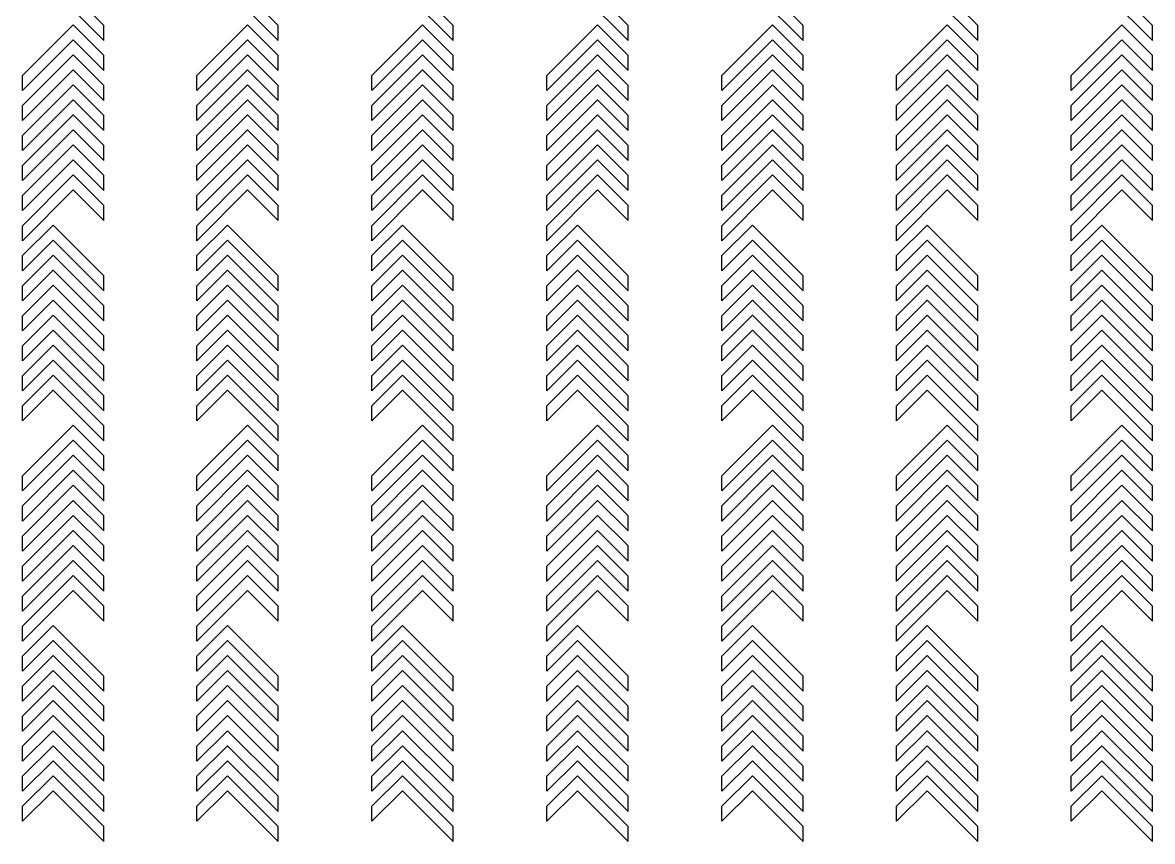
# Model space of a CAD drawing. Header units: millimetres. Extents: x 46777 to 318235, y 145162 to 336036.
# Drawn here: x 171129 to 173010, y 161289 to 162652 of the extents above; entities that cross this region are included whole.
import ezdxf

# ---------------------------------------------------------------- set-up
doc = ezdxf.new("R2010")
doc.units = ezdxf.units.MM

msp = doc.modelspace()

# ---------------------------------------------------------------- linework, layer by layer
at = {"color": 40, "true_color": 0xf8d731}
for p, q in [((171264, 162647.6), (171179.6, 162731.9)), ((171554.2, 162647.6), (171469.9, 162731.9)), ((171845.4, 162647.6), (171761, 162731.9)), ((172136.5, 162647.6), (172052.2, 162731.9)), ((172427.9, 162647.6), (172343.6, 162731.9)), ((172718.8, 162647.6), (172634.4, 162731.9)), ((173009.5, 162647.6), (172925.2, 162731.9)), ((171264, 162622.6), (171179.6, 162706.9)), ((171554.2, 162622.6), (171469.9, 162706.9)), ((171845.4, 162622.6), (171761, 162706.9)), ((172136.5, 162622.6), (172052.2, 162706.9)), ((172427.9, 162622.6), (172343.6, 162706.9)), ((172718.8, 162622.6), (172634.4, 162706.9)), ((173009.5, 162622.6), (172925.2, 162706.9)), ((171128.6, 162564.3), (171212.9, 162648.7)), ((171212.9, 162648.7), (171264, 162597.7)), ((171264, 162622.6), (171264, 162647.6)), ((171418.9, 162564.3), (171503.2, 162648.7)), ((171503.2, 162648.7), (171554.3, 162597.7)), ((171554.2, 162622.6), (171554.2, 162647.6)), ((171710, 162564.3), (171794.4, 162648.7)), ((171794.4, 162648.7), (171845.4, 162597.7)), ((171845.4, 162622.6), (171845.4, 162647.6)), ((172001.1, 162564.3), (172085.5, 162648.7)), ((172085.5, 162648.7), (172136.6, 162597.7)), ((172136.5, 162622.6), (172136.5, 162647.6)), ((172292.6, 162564.3), (172376.9, 162648.7)), ((172376.9, 162648.7), (172428, 162597.7)), ((172427.9, 162622.6), (172427.9, 162647.6)), ((172583.4, 162564.3), (172667.7, 162648.7)), ((172667.7, 162648.7), (172718.8, 162597.7)), ((172718.8, 162622.6), (172718.8, 162647.6)), ((172874.2, 162564.3), (172958.5, 162648.7)), ((172958.5, 162648.7), (173009.6, 162597.7)), ((173009.5, 162622.6), (173009.5, 162647.6)), ((171128.6, 162539.3), (171212.9, 162623.7)), ((171212.9, 162623.7), (171264, 162572.7)), ((171418.9, 162539.3), (171503.2, 162623.7)), ((171503.2, 162623.7), (171554.3, 162572.7)), ((171710, 162539.3), (171794.4, 162623.7)), ((171794.4, 162623.7), (171845.4, 162572.7)), ((172001.1, 162539.3), (172085.5, 162623.7)), ((172085.5, 162623.7), (172136.6, 162572.7)), ((172292.6, 162539.3), (172376.9, 162623.7)), ((172376.9, 162623.7), (172428, 162572.7)), ((172583.4, 162539.3), (172667.7, 162623.7)), ((172667.7, 162623.7), (172718.8, 162572.7)), ((172874.2, 162539.3), (172958.5, 162623.7)), ((172958.5, 162623.7), (173009.6, 162572.7)), ((171128.6, 162514.3), (171212.9, 162598.7)), ((171212.9, 162598.7), (171264, 162547.7)), ((171418.9, 162514.3), (171503.2, 162598.7)), ((171503.2, 162598.7), (171554.3, 162547.7)), ((171710, 162514.3), (171794.4, 162598.7)), ((171794.4, 162598.7), (171845.4, 162547.7)), ((172001.1, 162514.3), (172085.5, 162598.7)), ((172085.5, 162598.7), (172136.6, 162547.7)), ((172292.6, 162514.3), (172376.9, 162598.7)), ((172376.9, 162598.7), (172428, 162547.7)), ((172583.4, 162514.3), (172667.7, 162598.7)), ((172667.7, 162598.7), (172718.8, 162547.7)), ((172874.2, 162514.3), (172958.5, 162598.7)), ((172958.5, 162598.7), (173009.6, 162547.7)), ((171264, 162572.7), (171264, 162597.7)), ((171554.3, 162572.7), (171554.3, 162597.7)), ((171845.4, 162572.7), (171845.4, 162597.7)), ((172136.6, 162572.7), (172136.6, 162597.7)), ((172428, 162572.7), (172428, 162597.7)), ((172718.8, 162572.7), (172718.8, 162597.7)), ((173009.6, 162572.7), (173009.6, 162597.7)), ((171128.6, 162489.3), (171212.9, 162573.7)), ((171128.6, 162539.3), (171128.6, 162564.3)), ((171212.9, 162573.7), (171264, 162522.7)), ((171418.9, 162489.3), (171503.2, 162573.7)), ((171418.9, 162539.3), (171418.9, 162564.3)), ((171503.2, 162573.7), (171554.3, 162522.7)), ((171710, 162489.3), (171794.4, 162573.7)), ((171710, 162539.3), (171710, 162564.3)), ((171794.4, 162573.7), (171845.4, 162522.7)), ((172001.1, 162489.3), (172085.5, 162573.7)), ((172001.1, 162539.3), (172001.1, 162564.3)), ((172085.5, 162573.7), (172136.6, 162522.7)), ((172292.6, 162489.3), (172376.9, 162573.7)), ((172292.6, 162539.3), (172292.6, 162564.3)), ((172376.9, 162573.7), (172428, 162522.7)), ((172583.4, 162489.3), (172667.7, 162573.7)), ((172583.4, 162539.3), (172583.4, 162564.3)), ((172667.7, 162573.7), (172718.8, 162522.7)), ((172874.2, 162489.3), (172958.5, 162573.7)), ((172874.2, 162539.3), (172874.2, 162564.3)), ((172958.5, 162573.7), (173009.6, 162522.7)), ((171128.6, 162464.3), (171212.9, 162548.7)), ((171212.9, 162548.7), (171264, 162497.7)), ((171264, 162522.7), (171264, 162547.7)), ((171418.9, 162464.3), (171503.2, 162548.7)), ((171503.2, 162548.7), (171554.3, 162497.7)), ((171554.3, 162522.7), (171554.3, 162547.7)), ((171710, 162464.3), (171794.4, 162548.7)), ((171794.4, 162548.7), (171845.4, 162497.7)), ((171845.4, 162522.7), (171845.4, 162547.7)), ((172001.1, 162464.3), (172085.5, 162548.7)), ((172085.5, 162548.7), (172136.6, 162497.7)), ((172136.6, 162522.7), (172136.6, 162547.7)), ((172292.6, 162464.3), (172376.9, 162548.7)), ((172376.9, 162548.7), (172428, 162497.7)), ((172428, 162522.7), (172428, 162547.7)), ((172583.4, 162464.3), (172667.7, 162548.7)), ((172667.7, 162548.7), (172718.8, 162497.7)), ((172718.8, 162522.7), (172718.8, 162547.7)), ((172874.2, 162464.3), (172958.5, 162548.7)), ((172958.5, 162548.7), (173009.6, 162497.7)), ((173009.6, 162522.7), (173009.6, 162547.7)), ((171128.6, 162439.3), (171212.9, 162523.7)), ((171212.9, 162523.7), (171264, 162472.7)), ((171418.9, 162439.3), (171503.2, 162523.7)), ((171503.2, 162523.7), (171554.3, 162472.7)), ((171710, 162439.3), (171794.4, 162523.7)), ((171794.4, 162523.7), (171845.4, 162472.7)), ((172001.1, 162439.3), (172085.5, 162523.7)), ((172085.5, 162523.7), (172136.6, 162472.7)), ((172292.6, 162439.3), (172376.9, 162523.7)), ((172376.9, 162523.7), (172428, 162472.7)), ((172583.4, 162439.3), (172667.7, 162523.7)), ((172667.7, 162523.7), (172718.8, 162472.7)), ((172874.2, 162439.3), (172958.5, 162523.7)), ((172958.5, 162523.7), (173009.6, 162472.7)), ((171128.6, 162489.3), (171128.6, 162514.3)), ((171418.9, 162489.3), (171418.9, 162514.3)), ((171710, 162489.3), (171710, 162514.3)), ((172001.1, 162489.3), (172001.1, 162514.3)), ((172292.6, 162489.3), (172292.6, 162514.3)), ((172583.4, 162489.3), (172583.4, 162514.3)), ((172874.2, 162489.3), (172874.2, 162514.3)), ((171128.6, 162414.3), (171212.9, 162498.7)), ((171212.9, 162498.7), (171264, 162447.7)), ((171264, 162472.7), (171264, 162497.7)), ((171418.9, 162414.3), (171503.2, 162498.7)), ((171503.2, 162498.7), (171554.3, 162447.7)), ((171554.3, 162472.7), (171554.3, 162497.7)), ((171710, 162414.3), (171794.4, 162498.7)), ((171794.4, 162498.7), (171845.4, 162447.7)), ((171845.4, 162472.7), (171845.4, 162497.7)), ((172001.1, 162414.3), (172085.5, 162498.7)), ((172085.5, 162498.7), (172136.6, 162447.7)), ((172136.6, 162472.7), (172136.6, 162497.7)), ((172292.6, 162414.3), (172376.9, 162498.7)), ((172376.9, 162498.7), (172428, 162447.7)), ((172428, 162472.7), (172428, 162497.7)), ((172583.4, 162414.3), (172667.7, 162498.7)), ((172667.7, 162498.7), (172718.8, 162447.7)), ((172718.8, 162472.7), (172718.8, 162497.7)), ((172874.2, 162414.3), (172958.5, 162498.7)), ((172958.5, 162498.7), (173009.6, 162447.7)), ((173009.6, 162472.7), (173009.6, 162497.7)), ((171128.6, 162389.3), (171212.9, 162473.7)), ((171212.9, 162473.7), (171264, 162422.7)), ((171418.9, 162389.3), (171503.2, 162473.7)), ((171503.2, 162473.7), (171554.3, 162422.7)), ((171710, 162389.3), (171794.4, 162473.7)), ((171794.4, 162473.7), (171845.4, 162422.7)), ((172001.1, 162389.3), (172085.5, 162473.7)), ((172085.5, 162473.7), (172136.6, 162422.7)), ((172292.6, 162389.3), (172376.9, 162473.7)), ((172376.9, 162473.7), (172428, 162422.7)), ((172583.4, 162389.3), (172667.7, 162473.7)), ((172667.7, 162473.7), (172718.8, 162422.7)), ((172874.2, 162389.3), (172958.5, 162473.7)), ((172958.5, 162473.7), (173009.6, 162422.7)), ((171128.6, 162439.3), (171128.6, 162464.3)), ((171128.6, 162364.3), (171212.9, 162448.7)), ((171212.9, 162448.7), (171264, 162397.7)), ((171418.9, 162439.3), (171418.9, 162464.3)), ((171418.9, 162364.3), (171503.2, 162448.7)), ((171503.2, 162448.7), (171554.3, 162397.7)), ((171710, 162439.3), (171710, 162464.3)), ((171710, 162364.3), (171794.4, 162448.7)), ((171794.4, 162448.7), (171845.4, 162397.7)), ((172001.1, 162439.3), (172001.1, 162464.3)), ((172001.1, 162364.3), (172085.5, 162448.7)), ((172085.5, 162448.7), (172136.6, 162397.7)), ((172292.6, 162439.3), (172292.6, 162464.3)), ((172292.6, 162364.3), (172376.9, 162448.7)), ((172376.9, 162448.7), (172428, 162397.7)), ((172583.4, 162439.3), (172583.4, 162464.3)), ((172583.4, 162364.3), (172667.7, 162448.7)), ((172667.7, 162448.7), (172718.8, 162397.7)), ((172874.2, 162439.3), (172874.2, 162464.3)), ((172874.2, 162364.3), (172958.5, 162448.7)), ((172958.5, 162448.7), (173009.6, 162397.7)), ((171264, 162422.7), (171264, 162447.7)), ((171554.3, 162422.7), (171554.3, 162447.7)), ((171845.4, 162422.7), (171845.4, 162447.7)), ((172136.6, 162422.7), (172136.6, 162447.7)), ((172428, 162422.7), (172428, 162447.7)), ((172718.8, 162422.7), (172718.8, 162447.7)), ((173009.6, 162422.7), (173009.6, 162447.7)), ((171128.6, 162339.3), (171212.9, 162423.7)), ((171128.6, 162389.3), (171128.6, 162414.3)), ((171212.9, 162423.7), (171264, 162372.7)), ((171418.9, 162339.3), (171503.2, 162423.7)), ((171418.9, 162389.3), (171418.9, 162414.3)), ((171503.2, 162423.7), (171554.3, 162372.7)), ((171710, 162339.3), (171794.4, 162423.7)), ((171710, 162389.3), (171710, 162414.3)), ((171794.4, 162423.7), (171845.4, 162372.7)), ((172001.1, 162339.3), (172085.5, 162423.7)), ((172001.1, 162389.3), (172001.1, 162414.3)), ((172085.5, 162423.7), (172136.6, 162372.7)), ((172292.6, 162339.3), (172376.9, 162423.7)), ((172292.6, 162389.3), (172292.6, 162414.3)), ((172376.9, 162423.7), (172428, 162372.7)), ((172583.4, 162339.3), (172667.7, 162423.7)), ((172583.4, 162389.3), (172583.4, 162414.3)), ((172667.7, 162423.7), (172718.8, 162372.7)), ((172874.2, 162339.3), (172958.5, 162423.7)), ((172874.2, 162389.3), (172874.2, 162414.3)), ((172958.5, 162423.7), (173009.6, 162372.7)), ((171128.6, 162314.3), (171212.9, 162398.7)), ((171212.9, 162398.7), (171264, 162347.7)), ((171264, 162372.7), (171264, 162397.7)), ((171418.9, 162314.3), (171503.2, 162398.7)), ((171503.2, 162398.7), (171554.3, 162347.7)), ((171554.3, 162372.7), (171554.3, 162397.7)), ((171710, 162314.3), (171794.4, 162398.7)), ((171794.4, 162398.7), (171845.4, 162347.7)), ((171845.4, 162372.7), (171845.4, 162397.7)), ((172001.1, 162314.3), (172085.5, 162398.7)), ((172085.5, 162398.7), (172136.6, 162347.7)), ((172136.6, 162372.7), (172136.6, 162397.7)), ((172292.6, 162314.3), (172376.9, 162398.7)), ((172376.9, 162398.7), (172428, 162347.7)), ((172428, 162372.7), (172428, 162397.7)), ((172583.4, 162314.3), (172667.7, 162398.7)), ((172667.7, 162398.7), (172718.8, 162347.7)), ((172718.8, 162372.7), (172718.8, 162397.7)), ((172874.2, 162314.3), (172958.5, 162398.7)), ((172958.5, 162398.7), (173009.6, 162347.7)), ((173009.6, 162372.7), (173009.6, 162397.7)), ((171128.6, 162289.3), (171212.9, 162373.7)), ((171212.9, 162373.7), (171264, 162322.7)), ((171418.9, 162289.3), (171503.2, 162373.7)), ((171503.2, 162373.7), (171554.3, 162322.7)), ((171710, 162289.3), (171794.4, 162373.7)), ((171794.4, 162373.7), (171845.4, 162322.7)), ((172001.1, 162289.3), (172085.5, 162373.7)), ((172085.5, 162373.7), (172136.6, 162322.7)), ((172292.6, 162289.3), (172376.9, 162373.7)), ((172376.9, 162373.7), (172428, 162322.7)), ((172583.4, 162289.3), (172667.7, 162373.7)), ((172667.7, 162373.7), (172718.8, 162322.7)), ((172874.2, 162289.3), (172958.5, 162373.7)), ((172958.5, 162373.7), (173009.6, 162322.7)), ((171128.6, 162339.3), (171128.6, 162364.3)), ((171418.9, 162339.3), (171418.9, 162364.3)), ((171710, 162339.3), (171710, 162364.3)), ((172001.1, 162339.3), (172001.1, 162364.3)), ((172292.6, 162339.3), (172292.6, 162364.3)), ((172583.4, 162339.3), (172583.4, 162364.3)), ((172874.2, 162339.3), (172874.2, 162364.3)), ((171264, 162322.7), (171264, 162347.7)), ((171554.3, 162322.7), (171554.3, 162347.7)), ((171845.4, 162322.7), (171845.4, 162347.7)), ((172136.6, 162322.7), (172136.6, 162347.7)), ((172428, 162322.7), (172428, 162347.7)), ((172718.8, 162322.7), (172718.8, 162347.7)), ((173009.6, 162322.7), (173009.6, 162347.7)), ((171179.6, 162315.3), (171128.5, 162264.4)), ((171128.6, 162289.3), (171128.6, 162314.3)), ((171264, 162231), (171179.6, 162315.3)), ((171469.9, 162315.3), (171418.8, 162264.4)), ((171418.9, 162289.3), (171418.9, 162314.3)), ((171554.2, 162231), (171469.9, 162315.3)), ((171761, 162315.3), (171710, 162264.4)), ((171710, 162289.3), (171710, 162314.3)), ((171845.4, 162231), (171761, 162315.3)), ((172052.2, 162315.3), (172001.1, 162264.4)), ((172001.1, 162289.3), (172001.1, 162314.3)), ((172136.5, 162231), (172052.2, 162315.3)), ((172343.6, 162315.3), (172292.5, 162264.4)), ((172292.6, 162289.3), (172292.6, 162314.3)), ((172427.9, 162231), (172343.6, 162315.3)), ((172634.4, 162315.3), (172583.3, 162264.4)), ((172583.4, 162289.3), (172583.4, 162314.3)), ((172718.8, 162231), (172634.4, 162315.3)), ((172925.2, 162315.3), (172874.1, 162264.4)), ((172874.2, 162289.3), (172874.2, 162314.3)), ((173009.5, 162231), (172925.2, 162315.3)), ((171179.6, 162290.3), (171128.5, 162239.4)), ((171264, 162206), (171179.6, 162290.3)), ((171469.9, 162290.3), (171418.8, 162239.4)), ((171554.2, 162206), (171469.9, 162290.3)), ((171761, 162290.3), (171710, 162239.4)), ((171845.4, 162206), (171761, 162290.3)), ((172052.2, 162290.3), (172001.1, 162239.4)), ((172136.5, 162206), (172052.2, 162290.3)), ((172343.6, 162290.3), (172292.5, 162239.4)), ((172427.9, 162206), (172343.6, 162290.3)), ((172634.4, 162290.3), (172583.3, 162239.4)), ((172718.8, 162206), (172634.4, 162290.3)), ((172925.2, 162290.3), (172874.1, 162239.4)), ((173009.5, 162206), (172925.2, 162290.3)), ((171179.6, 162265.3), (171128.5, 162214.4)), ((171128.5, 162239.4), (171128.5, 162264.4)), ((171264, 162181), (171179.6, 162265.3)), ((171469.9, 162265.3), (171418.8, 162214.4)), ((171418.8, 162239.4), (171418.8, 162264.4)), ((171554.2, 162181), (171469.9, 162265.3)), ((171761, 162265.3), (171710, 162214.4)), ((171710, 162239.4), (171710, 162264.4)), ((171845.4, 162181), (171761, 162265.3)), ((172052.2, 162265.3), (172001.1, 162214.4)), ((172001.1, 162239.4), (172001.1, 162264.4)), ((172136.5, 162181), (172052.2, 162265.3)), ((172343.6, 162265.3), (172292.5, 162214.4)), ((172292.5, 162239.4), (172292.5, 162264.4)), ((172427.9, 162181), (172343.6, 162265.3)), ((172634.4, 162265.3), (172583.3, 162214.4)), ((172583.3, 162239.4), (172583.3, 162264.4)), ((172718.8, 162181), (172634.4, 162265.3)), ((172925.2, 162265.3), (172874.1, 162214.4)), ((172874.1, 162239.4), (172874.1, 162264.4)), ((173009.5, 162181), (172925.2, 162265.3)), ((171179.6, 162240.3), (171128.5, 162189.4)), ((171264, 162156), (171179.6, 162240.3)), ((171264, 162206), (171264, 162231)), ((171469.9, 162240.3), (171418.8, 162189.4)), ((171554.2, 162156), (171469.9, 162240.3)), ((171554.2, 162206), (171554.2, 162231)), ((171761, 162240.3), (171710, 162189.4)), ((171845.4, 162156), (171761, 162240.3)), ((171845.4, 162206), (171845.4, 162231)), ((172052.2, 162240.3), (172001.1, 162189.4)), ((172136.5, 162156), (172052.2, 162240.3)), ((172136.5, 162206), (172136.5, 162231)), ((172343.6, 162240.3), (172292.5, 162189.4)), ((172427.9, 162156), (172343.6, 162240.3)), ((172427.9, 162206), (172427.9, 162231)), ((172634.4, 162240.3), (172583.3, 162189.4)), ((172718.8, 162156), (172634.4, 162240.3)), ((172718.8, 162206), (172718.8, 162231)), ((172925.2, 162240.3), (172874.1, 162189.4)), ((173009.5, 162156), (172925.2, 162240.3)), ((173009.5, 162206), (173009.5, 162231)), ((171179.6, 162215.3), (171128.5, 162164.4)), ((171128.5, 162189.4), (171128.5, 162214.4)), ((171264, 162131), (171179.6, 162215.3)), ((171469.9, 162215.3), (171418.8, 162164.4)), ((171418.8, 162189.4), (171418.8, 162214.4)), ((171554.2, 162131), (171469.9, 162215.3)), ((171761, 162215.3), (171710, 162164.4)), ((171710, 162189.4), (171710, 162214.4)), ((171845.4, 162131), (171761, 162215.3)), ((172052.2, 162215.3), (172001.1, 162164.4)), ((172001.1, 162189.4), (172001.1, 162214.4)), ((172136.5, 162131), (172052.2, 162215.3)), ((172343.6, 162215.3), (172292.5, 162164.4)), ((172292.5, 162189.4), (172292.5, 162214.4)), ((172427.9, 162131), (172343.6, 162215.3)), ((172634.4, 162215.3), (172583.3, 162164.4)), ((172583.3, 162189.4), (172583.3, 162214.4)), ((172718.8, 162131), (172634.4, 162215.3)), ((172925.2, 162215.3), (172874.1, 162164.4)), ((172874.1, 162189.4), (172874.1, 162214.4)), ((173009.5, 162131), (172925.2, 162215.3)), ((171179.6, 162190.3), (171128.5, 162139.4)), ((171264, 162106), (171179.6, 162190.3)), ((171469.9, 162190.3), (171418.8, 162139.4)), ((171554.2, 162106), (171469.9, 162190.3)), ((171761, 162190.3), (171710, 162139.4)), ((171845.4, 162106), (171761, 162190.3)), ((172052.2, 162190.3), (172001.1, 162139.4)), ((172136.5, 162106), (172052.2, 162190.3)), ((172343.6, 162190.3), (172292.5, 162139.4)), ((172427.9, 162106), (172343.6, 162190.3)), ((172634.4, 162190.3), (172583.3, 162139.4)), ((172718.8, 162106), (172634.4, 162190.3)), ((172925.2, 162190.3), (172874.1, 162139.4)), ((173009.5, 162106), (172925.2, 162190.3)), ((171264, 162156), (171264, 162181)), ((171554.2, 162156), (171554.2, 162181)), ((171845.4, 162156), (171845.4, 162181)), ((172136.5, 162156), (172136.5, 162181)), ((172427.9, 162156), (172427.9, 162181)), ((172718.8, 162156), (172718.8, 162181)), ((173009.5, 162156), (173009.5, 162181)), ((171179.6, 162165.3), (171128.5, 162114.4)), ((171128.5, 162139.4), (171128.5, 162164.4)), ((171264, 162081), (171179.6, 162165.3)), ((171469.9, 162165.3), (171418.8, 162114.4)), ((171418.8, 162139.4), (171418.8, 162164.4)), ((171554.2, 162081), (171469.9, 162165.3)), ((171761, 162165.3), (171710, 162114.4)), ((171710, 162139.4), (171710, 162164.4)), ((171845.4, 162081), (171761, 162165.3)), ((172052.2, 162165.3), (172001.1, 162114.4)), ((172001.1, 162139.4), (172001.1, 162164.4)), ((172136.5, 162081), (172052.2, 162165.3)), ((172343.6, 162165.3), (172292.5, 162114.4)), ((172292.5, 162139.4), (172292.5, 162164.4)), ((172427.9, 162081), (172343.6, 162165.3)), ((172634.4, 162165.3), (172583.3, 162114.4)), ((172583.3, 162139.4), (172583.3, 162164.4)), ((172718.8, 162081), (172634.4, 162165.3)), ((172925.2, 162165.3), (172874.1, 162114.4)), ((172874.1, 162139.4), (172874.1, 162164.4)), ((173009.5, 162081), (172925.2, 162165.3)), ((171179.6, 162140.3), (171128.5, 162089.4)), ((171264, 162056), (171179.6, 162140.3)), ((171264, 162106), (171264, 162131)), ((171469.9, 162140.3), (171418.8, 162089.4)), ((171554.2, 162056), (171469.9, 162140.3)), ((171554.2, 162106), (171554.2, 162131)), ((171761, 162140.3), (171710, 162089.4)), ((171845.4, 162056), (171761, 162140.3)), ((171845.4, 162106), (171845.4, 162131)), ((172052.2, 162140.3), (172001.1, 162089.4)), ((172136.5, 162056), (172052.2, 162140.3)), ((172136.5, 162106), (172136.5, 162131)), ((172343.6, 162140.3), (172292.5, 162089.4)), ((172427.9, 162056), (172343.6, 162140.3)), ((172427.9, 162106), (172427.9, 162131)), ((172634.4, 162140.3), (172583.3, 162089.4)), ((172718.8, 162056), (172634.4, 162140.3)), ((172718.8, 162106), (172718.8, 162131)), ((172925.2, 162140.3), (172874.1, 162089.4)), ((173009.5, 162056), (172925.2, 162140.3)), ((173009.5, 162106), (173009.5, 162131)), ((171179.6, 162115.3), (171128.5, 162064.4)), ((171128.5, 162089.4), (171128.5, 162114.4)), ((171264, 162031), (171179.6, 162115.3)), ((171469.9, 162115.3), (171418.8, 162064.4)), ((171418.8, 162089.4), (171418.8, 162114.4)), ((171554.2, 162031), (171469.9, 162115.3)), ((171761, 162115.3), (171710, 162064.4)), ((171710, 162089.4), (171710, 162114.4)), ((171845.4, 162031), (171761, 162115.3)), ((172052.2, 162115.3), (172001.1, 162064.4)), ((172001.1, 162089.4), (172001.1, 162114.4)), ((172136.5, 162031), (172052.2, 162115.3)), ((172343.6, 162115.3), (172292.5, 162064.4)), ((172292.5, 162089.4), (172292.5, 162114.4)), ((172427.9, 162031), (172343.6, 162115.3)), ((172634.4, 162115.3), (172583.3, 162064.4)), ((172583.3, 162089.4), (172583.3, 162114.4)), ((172718.8, 162031), (172634.4, 162115.3)), ((172925.2, 162115.3), (172874.1, 162064.4)), ((172874.1, 162089.4), (172874.1, 162114.4)), ((173009.5, 162031), (172925.2, 162115.3)), ((171179.6, 162090.3), (171128.5, 162039.4)), ((171264, 162006), (171179.6, 162090.3)), ((171264, 162056), (171264, 162081)), ((171469.9, 162090.3), (171418.8, 162039.4)), ((171554.2, 162006), (171469.9, 162090.3)), ((171554.2, 162056), (171554.2, 162081)), ((171761, 162090.3), (171710, 162039.4)), ((171845.4, 162006), (171761, 162090.3)), ((171845.4, 162056), (171845.4, 162081)), ((172052.2, 162090.3), (172001.1, 162039.4)), ((172136.5, 162006), (172052.2, 162090.3)), ((172136.5, 162056), (172136.5, 162081)), ((172343.6, 162090.3), (172292.5, 162039.4)), ((172427.9, 162006), (172343.6, 162090.3)), ((172427.9, 162056), (172427.9, 162081)), ((172634.4, 162090.3), (172583.3, 162039.4)), ((172718.8, 162006), (172634.4, 162090.3)), ((172718.8, 162056), (172718.8, 162081)), ((172925.2, 162090.3), (172874.1, 162039.4)), ((173009.5, 162006), (172925.2, 162090.3)), ((173009.5, 162056), (173009.5, 162081)), ((171179.6, 162065.3), (171128.5, 162014.4)), ((171128.5, 162039.4), (171128.5, 162064.4)), ((171264, 161981), (171179.6, 162065.3)), ((171469.9, 162065.3), (171418.8, 162014.4)), ((171418.8, 162039.4), (171418.8, 162064.4)), ((171554.2, 161981), (171469.9, 162065.3)), ((171761, 162065.3), (171710, 162014.4)), ((171710, 162039.4), (171710, 162064.4)), ((171845.4, 161981), (171761, 162065.3)), ((172052.2, 162065.3), (172001.1, 162014.4)), ((172001.1, 162039.4), (172001.1, 162064.4)), ((172136.5, 161981), (172052.2, 162065.3)), ((172343.6, 162065.3), (172292.5, 162014.4)), ((172292.5, 162039.4), (172292.5, 162064.4)), ((172427.9, 161981), (172343.6, 162065.3)), ((172634.4, 162065.3), (172583.3, 162014.4)), ((172583.3, 162039.4), (172583.3, 162064.4)), ((172718.8, 161981), (172634.4, 162065.3)), ((172925.2, 162065.3), (172874.1, 162014.4)), ((172874.1, 162039.4), (172874.1, 162064.4)), ((173009.5, 161981), (172925.2, 162065.3)), ((171179.6, 162040.3), (171128.5, 161989.4)), ((171264, 161956), (171179.6, 162040.3)), ((171469.9, 162040.3), (171418.8, 161989.4)), ((171554.2, 161956), (171469.9, 162040.3)), ((171761, 162040.3), (171710, 161989.4)), ((171845.4, 161956), (171761, 162040.3)), ((172052.2, 162040.3), (172001.1, 161989.4)), ((172136.5, 161956), (172052.2, 162040.3)), ((172343.6, 162040.3), (172292.5, 161989.4)), ((172427.9, 161956), (172343.6, 162040.3)), ((172634.4, 162040.3), (172583.3, 161989.4)), ((172718.8, 161956), (172634.4, 162040.3)), ((172925.2, 162040.3), (172874.1, 161989.4)), ((173009.5, 161956), (172925.2, 162040.3)), ((171264, 162006), (171264, 162031)), ((171554.2, 162006), (171554.2, 162031)), ((171845.4, 162006), (171845.4, 162031)), ((172136.5, 162006), (172136.5, 162031)), ((172427.9, 162006), (172427.9, 162031)), ((172718.8, 162006), (172718.8, 162031)), ((173009.5, 162006), (173009.5, 162031)), ((171128.5, 161989.4), (171128.5, 162014.4)), ((171418.8, 161989.4), (171418.8, 162014.4)), ((171710, 161989.4), (171710, 162014.4)), ((172001.1, 161989.4), (172001.1, 162014.4)), ((172292.5, 161989.4), (172292.5, 162014.4)), ((172583.3, 161989.4), (172583.3, 162014.4)), ((172874.1, 161989.4), (172874.1, 162014.4)), ((171128.6, 161897.7), (171212.9, 161982.1)), ((171212.9, 161982.1), (171264, 161931.1)), ((171264, 161956), (171264, 161981)), ((171418.9, 161897.7), (171503.2, 161982.1)), ((171503.2, 161982.1), (171554.3, 161931.1)), ((171554.2, 161956), (171554.2, 161981)), ((171710, 161897.7), (171794.4, 161982.1)), ((171794.4, 161982.1), (171845.4, 161931.1)), ((171845.4, 161956), (171845.4, 161981)), ((172001.1, 161897.7), (172085.5, 161982.1)), ((172085.5, 161982.1), (172136.6, 161931.1)), ((172136.5, 161956), (172136.5, 161981)), ((172292.6, 161897.7), (172376.9, 161982.1)), ((172376.9, 161982.1), (172428, 161931.1)), ((172427.9, 161956), (172427.9, 161981)), ((172583.4, 161897.7), (172667.7, 161982.1)), ((172667.7, 161982.1), (172718.8, 161931.1)), ((172718.8, 161956), (172718.8, 161981)), ((172874.2, 161897.7), (172958.5, 161982.1)), ((172958.5, 161982.1), (173009.6, 161931.1)), ((173009.5, 161956), (173009.5, 161981)), ((171128.6, 161872.7), (171212.9, 161957.1)), ((171212.9, 161957.1), (171264, 161906.1)), ((171418.9, 161872.7), (171503.2, 161957.1)), ((171503.2, 161957.1), (171554.3, 161906.1)), ((171710, 161872.7), (171794.4, 161957.1)), ((171794.4, 161957.1), (171845.4, 161906.1)), ((172001.1, 161872.7), (172085.5, 161957.1)), ((172085.5, 161957.1), (172136.6, 161906.1)), ((172292.6, 161872.7), (172376.9, 161957.1)), ((172376.9, 161957.1), (172428, 161906.1)), ((172583.4, 161872.7), (172667.7, 161957.1)), ((172667.7, 161957.1), (172718.8, 161906.1)), ((172874.2, 161872.7), (172958.5, 161957.1)), ((172958.5, 161957.1), (173009.6, 161906.1)), ((171128.6, 161847.7), (171212.9, 161932.1)), ((171212.9, 161932.1), (171264, 161881.1)), ((171264, 161906.1), (171264, 161931.1)), ((171418.9, 161847.7), (171503.2, 161932.1)), ((171503.2, 161932.1), (171554.3, 161881.1)), ((171554.3, 161906.1), (171554.3, 161931.1)), ((171710, 161847.7), (171794.4, 161932.1)), ((171794.4, 161932.1), (171845.4, 161881.1)), ((171845.4, 161906.1), (171845.4, 161931.1)), ((172001.1, 161847.7), (172085.5, 161932.1)), ((172085.5, 161932.1), (172136.6, 161881.1)), ((172136.6, 161906.1), (172136.6, 161931.1)), ((172292.6, 161847.7), (172376.9, 161932.1)), ((172376.9, 161932.1), (172428, 161881.1)), ((172428, 161906.1), (172428, 161931.1)), ((172583.4, 161847.7), (172667.7, 161932.1)), ((172667.7, 161932.1), (172718.8, 161881.1)), ((172718.8, 161906.1), (172718.8, 161931.1)), ((172874.2, 161847.7), (172958.5, 161932.1)), ((172958.5, 161932.1), (173009.6, 161881.1)), ((173009.6, 161906.1), (173009.6, 161931.1)), ((171128.6, 161822.7), (171212.9, 161907.1)), ((171212.9, 161907.1), (171264, 161856.1)), ((171418.9, 161822.7), (171503.2, 161907.1)), ((171503.2, 161907.1), (171554.3, 161856.1)), ((171710, 161822.7), (171794.4, 161907.1)), ((171794.4, 161907.1), (171845.4, 161856.1)), ((172001.1, 161822.7), (172085.5, 161907.1)), ((172085.5, 161907.1), (172136.6, 161856.1)), ((172292.6, 161822.7), (172376.9, 161907.1)), ((172376.9, 161907.1), (172428, 161856.1)), ((172583.4, 161822.7), (172667.7, 161907.1)), ((172667.7, 161907.1), (172718.8, 161856.1)), ((172874.2, 161822.7), (172958.5, 161907.1)), ((172958.5, 161907.1), (173009.6, 161856.1)), ((171128.6, 161872.7), (171128.6, 161897.7)), ((171418.9, 161872.7), (171418.9, 161897.7)), ((171710, 161872.7), (171710, 161897.7)), ((172001.1, 161872.7), (172001.1, 161897.7)), ((172292.6, 161872.7), (172292.6, 161897.7)), ((172583.4, 161872.7), (172583.4, 161897.7)), ((172874.2, 161872.7), (172874.2, 161897.7)), ((171128.6, 161797.7), (171212.9, 161882.1)), ((171212.9, 161882.1), (171264, 161831.1)), ((171264, 161856.1), (171264, 161881.1)), ((171418.9, 161797.7), (171503.2, 161882.1)), ((171503.2, 161882.1), (171554.3, 161831.1)), ((171554.3, 161856.1), (171554.3, 161881.1)), ((171710, 161797.7), (171794.4, 161882.1)), ((171794.4, 161882.1), (171845.4, 161831.1)), ((171845.4, 161856.1), (171845.4, 161881.1)), ((172001.1, 161797.7), (172085.5, 161882.1)), ((172085.5, 161882.1), (172136.6, 161831.1)), ((172136.6, 161856.1), (172136.6, 161881.1)), ((172292.6, 161797.7), (172376.9, 161882.1)), ((172376.9, 161882.1), (172428, 161831.1)), ((172428, 161856.1), (172428, 161881.1)), ((172583.4, 161797.7), (172667.7, 161882.1)), ((172667.7, 161882.1), (172718.8, 161831.1)), ((172718.8, 161856.1), (172718.8, 161881.1)), ((172874.2, 161797.7), (172958.5, 161882.1)), ((172958.5, 161882.1), (173009.6, 161831.1)), ((173009.6, 161856.1), (173009.6, 161881.1)), ((171128.6, 161772.7), (171212.9, 161857.1)), ((171128.6, 161822.7), (171128.6, 161847.7)), ((171212.9, 161857.1), (171264, 161806.1)), ((171418.9, 161772.7), (171503.2, 161857.1)), ((171418.9, 161822.7), (171418.9, 161847.7)), ((171503.2, 161857.1), (171554.3, 161806.1)), ((171710, 161772.7), (171794.4, 161857.1)), ((171710, 161822.7), (171710, 161847.7)), ((171794.4, 161857.1), (171845.4, 161806.1)), ((172001.1, 161772.7), (172085.5, 161857.1)), ((172001.1, 161822.7), (172001.1, 161847.7)), ((172085.5, 161857.1), (172136.6, 161806.1)), ((172292.6, 161772.7), (172376.9, 161857.1)), ((172292.6, 161822.7), (172292.6, 161847.7)), ((172376.9, 161857.1), (172428, 161806.1)), ((172583.4, 161772.7), (172667.7, 161857.1)), ((172583.4, 161822.7), (172583.4, 161847.7)), ((172667.7, 161857.1), (172718.8, 161806.1)), ((172874.2, 161772.7), (172958.5, 161857.1)), ((172874.2, 161822.7), (172874.2, 161847.7)), ((172958.5, 161857.1), (173009.6, 161806.1)), ((171128.6, 161747.7), (171212.9, 161832.1)), ((171212.9, 161832.1), (171264, 161781.1)), ((171264, 161806.1), (171264, 161831.1)), ((171418.9, 161747.7), (171503.2, 161832.1)), ((171503.2, 161832.1), (171554.3, 161781.1)), ((171554.3, 161806.1), (171554.3, 161831.1)), ((171710, 161747.7), (171794.4, 161832.1)), ((171794.4, 161832.1), (171845.4, 161781.1)), ((171845.4, 161806.1), (171845.4, 161831.1)), ((172001.1, 161747.7), (172085.5, 161832.1)), ((172085.5, 161832.1), (172136.6, 161781.1)), ((172136.6, 161806.1), (172136.6, 161831.1)), ((172292.6, 161747.7), (172376.9, 161832.1)), ((172376.9, 161832.1), (172428, 161781.1)), ((172428, 161806.1), (172428, 161831.1)), ((172583.4, 161747.7), (172667.7, 161832.1)), ((172667.7, 161832.1), (172718.8, 161781.1)), ((172718.8, 161806.1), (172718.8, 161831.1)), ((172874.2, 161747.7), (172958.5, 161832.1)), ((172958.5, 161832.1), (173009.6, 161781.1)), ((173009.6, 161806.1), (173009.6, 161831.1)), ((171128.6, 161722.7), (171212.9, 161807.1)), ((171128.6, 161772.7), (171128.6, 161797.7)), ((171212.9, 161807.1), (171264, 161756.1)), ((171418.9, 161722.7), (171503.2, 161807.1)), ((171418.9, 161772.7), (171418.9, 161797.7)), ((171503.2, 161807.1), (171554.3, 161756.1)), ((171710, 161722.7), (171794.4, 161807.1)), ((171710, 161772.7), (171710, 161797.7)), ((171794.4, 161807.1), (171845.4, 161756.1)), ((172001.1, 161722.7), (172085.5, 161807.1)), ((172001.1, 161772.7), (172001.1, 161797.7)), ((172085.5, 161807.1), (172136.6, 161756.1)), ((172292.6, 161722.7), (172376.9, 161807.1)), ((172292.6, 161772.7), (172292.6, 161797.7)), ((172376.9, 161807.1), (172428, 161756.1)), ((172583.4, 161722.7), (172667.7, 161807.1)), ((172583.4, 161772.7), (172583.4, 161797.7)), ((172667.7, 161807.1), (172718.8, 161756.1)), ((172874.2, 161722.7), (172958.5, 161807.1)), ((172874.2, 161772.7), (172874.2, 161797.7)), ((172958.5, 161807.1), (173009.6, 161756.1)), ((171128.6, 161697.7), (171212.9, 161782.1)), ((171212.9, 161782.1), (171264, 161731.1)), ((171264, 161756.1), (171264, 161781.1)), ((171418.9, 161697.7), (171503.2, 161782.1)), ((171503.2, 161782.1), (171554.3, 161731.1)), ((171554.3, 161756.1), (171554.3, 161781.1)), ((171710, 161697.7), (171794.4, 161782.1)), ((171794.4, 161782.1), (171845.4, 161731.1)), ((171845.4, 161756.1), (171845.4, 161781.1)), ((172001.1, 161697.7), (172085.5, 161782.1)), ((172085.5, 161782.1), (172136.6, 161731.1)), ((172136.6, 161756.1), (172136.6, 161781.1)), ((172292.6, 161697.7), (172376.9, 161782.1)), ((172376.9, 161782.1), (172428, 161731.1)), ((172428, 161756.1), (172428, 161781.1)), ((172583.4, 161697.7), (172667.7, 161782.1)), ((172667.7, 161782.1), (172718.8, 161731.1)), ((172718.8, 161756.1), (172718.8, 161781.1)), ((172874.2, 161697.7), (172958.5, 161782.1)), ((172958.5, 161782.1), (173009.6, 161731.1)), ((173009.6, 161756.1), (173009.6, 161781.1)), ((171128.6, 161672.7), (171212.9, 161757.1)), ((171212.9, 161757.1), (171264, 161706.1)), ((171418.9, 161672.7), (171503.2, 161757.1)), ((171503.2, 161757.1), (171554.3, 161706.1)), ((171710, 161672.7), (171794.4, 161757.1)), ((171794.4, 161757.1), (171845.4, 161706.1)), ((172001.1, 161672.7), (172085.5, 161757.1)), ((172085.5, 161757.1), (172136.6, 161706.1)), ((172292.6, 161672.7), (172376.9, 161757.1)), ((172376.9, 161757.1), (172428, 161706.1)), ((172583.4, 161672.7), (172667.7, 161757.1)), ((172667.7, 161757.1), (172718.8, 161706.1)), ((172874.2, 161672.7), (172958.5, 161757.1)), ((172958.5, 161757.1), (173009.6, 161706.1)), ((171128.6, 161722.7), (171128.6, 161747.7)), ((171418.9, 161722.7), (171418.9, 161747.7)), ((171710, 161722.7), (171710, 161747.7)), ((172001.1, 161722.7), (172001.1, 161747.7)), ((172292.6, 161722.7), (172292.6, 161747.7)), ((172583.4, 161722.7), (172583.4, 161747.7)), ((172874.2, 161722.7), (172874.2, 161747.7)), ((171128.6, 161647.7), (171212.9, 161732.1)), ((171212.9, 161732.1), (171264, 161681.1)), ((171264, 161706.1), (171264, 161731.1)), ((171418.9, 161647.7), (171503.2, 161732.1)), ((171503.2, 161732.1), (171554.3, 161681.1)), ((171554.3, 161706.1), (171554.3, 161731.1)), ((171710, 161647.7), (171794.4, 161732.1)), ((171794.4, 161732.1), (171845.4, 161681.1)), ((171845.4, 161706.1), (171845.4, 161731.1)), ((172001.1, 161647.7), (172085.5, 161732.1)), ((172085.5, 161732.1), (172136.6, 161681.1)), ((172136.6, 161706.1), (172136.6, 161731.1)), ((172292.6, 161647.7), (172376.9, 161732.1)), ((172376.9, 161732.1), (172428, 161681.1)), ((172428, 161706.1), (172428, 161731.1)), ((172583.4, 161647.7), (172667.7, 161732.1)), ((172667.7, 161732.1), (172718.8, 161681.1)), ((172718.8, 161706.1), (172718.8, 161731.1)), ((172874.2, 161647.7), (172958.5, 161732.1)), ((172958.5, 161732.1), (173009.6, 161681.1)), ((173009.6, 161706.1), (173009.6, 161731.1)), ((171128.6, 161622.7), (171212.9, 161707.1)), ((171128.6, 161672.7), (171128.6, 161697.7)), ((171212.9, 161707.1), (171264, 161656.1)), ((171418.9, 161622.7), (171503.2, 161707.1)), ((171418.9, 161672.7), (171418.9, 161697.7)), ((171503.2, 161707.1), (171554.3, 161656.1)), ((171710, 161622.7), (171794.4, 161707.1)), ((171710, 161672.7), (171710, 161697.7)), ((171794.4, 161707.1), (171845.4, 161656.1)), ((172001.1, 161622.7), (172085.5, 161707.1)), ((172001.1, 161672.7), (172001.1, 161697.7)), ((172085.5, 161707.1), (172136.6, 161656.1)), ((172292.6, 161622.7), (172376.9, 161707.1)), ((172292.6, 161672.7), (172292.6, 161697.7)), ((172376.9, 161707.1), (172428, 161656.1)), ((172583.4, 161622.7), (172667.7, 161707.1)), ((172583.4, 161672.7), (172583.4, 161697.7)), ((172667.7, 161707.1), (172718.8, 161656.1)), ((172874.2, 161622.7), (172958.5, 161707.1)), ((172874.2, 161672.7), (172874.2, 161697.7)), ((172958.5, 161707.1), (173009.6, 161656.1)), ((171264, 161656.1), (171264, 161681.1)), ((171554.3, 161656.1), (171554.3, 161681.1)), ((171845.4, 161656.1), (171845.4, 161681.1)), ((172136.6, 161656.1), (172136.6, 161681.1)), ((172428, 161656.1), (172428, 161681.1)), ((172718.8, 161656.1), (172718.8, 161681.1)), ((173009.6, 161656.1), (173009.6, 161681.1)), ((171179.6, 161648.7), (171128.5, 161597.8)), ((171128.6, 161622.7), (171128.6, 161647.7)), ((171264, 161564.4), (171179.6, 161648.7)), ((171469.9, 161648.7), (171418.8, 161597.8)), ((171418.9, 161622.7), (171418.9, 161647.7)), ((171554.2, 161564.4), (171469.9, 161648.7)), ((171761, 161648.7), (171710, 161597.8)), ((171710, 161622.7), (171710, 161647.7)), ((171845.4, 161564.4), (171761, 161648.7)), ((172052.2, 161648.7), (172001.1, 161597.8)), ((172001.1, 161622.7), (172001.1, 161647.7)), ((172136.5, 161564.4), (172052.2, 161648.7)), ((172343.6, 161648.7), (172292.5, 161597.8)), ((172292.6, 161622.7), (172292.6, 161647.7)), ((172427.9, 161564.4), (172343.6, 161648.7)), ((172634.4, 161648.7), (172583.3, 161597.8)), ((172583.4, 161622.7), (172583.4, 161647.7)), ((172718.8, 161564.4), (172634.4, 161648.7)), ((172925.2, 161648.7), (172874.1, 161597.8)), ((172874.2, 161622.7), (172874.2, 161647.7)), ((173009.5, 161564.4), (172925.2, 161648.7)), ((171179.6, 161623.7), (171128.5, 161572.8)), ((171264, 161539.4), (171179.6, 161623.7)), ((171469.9, 161623.7), (171418.8, 161572.8)), ((171554.2, 161539.4), (171469.9, 161623.7)), ((171761, 161623.7), (171710, 161572.8)), ((171845.4, 161539.4), (171761, 161623.7)), ((172052.2, 161623.7), (172001.1, 161572.8)), ((172136.5, 161539.4), (172052.2, 161623.7)), ((172343.6, 161623.7), (172292.5, 161572.8)), ((172427.9, 161539.4), (172343.6, 161623.7)), ((172634.4, 161623.7), (172583.3, 161572.8)), ((172718.8, 161539.4), (172634.4, 161623.7)), ((172925.2, 161623.7), (172874.1, 161572.8)), ((173009.5, 161539.4), (172925.2, 161623.7)), ((171179.6, 161598.7), (171128.5, 161547.8)), ((171128.5, 161572.8), (171128.5, 161597.8)), ((171264, 161514.4), (171179.6, 161598.7)), ((171469.9, 161598.7), (171418.8, 161547.8)), ((171418.8, 161572.8), (171418.8, 161597.8)), ((171554.2, 161514.4), (171469.9, 161598.7)), ((171761, 161598.7), (171710, 161547.8)), ((171710, 161572.8), (171710, 161597.8)), ((171845.4, 161514.4), (171761, 161598.7)), ((172052.2, 161598.7), (172001.1, 161547.8)), ((172001.1, 161572.8), (172001.1, 161597.8)), ((172136.5, 161514.4), (172052.2, 161598.7)), ((172343.6, 161598.7), (172292.5, 161547.8)), ((172292.5, 161572.8), (172292.5, 161597.8)), ((172427.9, 161514.4), (172343.6, 161598.7)), ((172634.4, 161598.7), (172583.3, 161547.8)), ((172583.3, 161572.8), (172583.3, 161597.8)), ((172718.8, 161514.4), (172634.4, 161598.7)), ((172925.2, 161598.7), (172874.1, 161547.8)), ((172874.1, 161572.8), (172874.1, 161597.8)), ((173009.5, 161514.4), (172925.2, 161598.7)), ((171179.6, 161573.7), (171128.5, 161522.8)), ((171264, 161489.4), (171179.6, 161573.7)), ((171264, 161539.4), (171264, 161564.4)), ((171469.9, 161573.7), (171418.8, 161522.8)), ((171554.2, 161489.4), (171469.9, 161573.7)), ((171554.2, 161539.4), (171554.2, 161564.4)), ((171761, 161573.7), (171710, 161522.8)), ((171845.4, 161489.4), (171761, 161573.7)), ((171845.4, 161539.4), (171845.4, 161564.4)), ((172052.2, 161573.7), (172001.1, 161522.8)), ((172136.5, 161489.4), (172052.2, 161573.7)), ((172136.5, 161539.4), (172136.5, 161564.4)), ((172343.6, 161573.7), (172292.5, 161522.8)), ((172427.9, 161489.4), (172343.6, 161573.7)), ((172427.9, 161539.4), (172427.9, 161564.4)), ((172634.4, 161573.7), (172583.3, 161522.8)), ((172718.8, 161489.4), (172634.4, 161573.7)), ((172718.8, 161539.4), (172718.8, 161564.4)), ((172925.2, 161573.7), (172874.1, 161522.8)), ((173009.5, 161489.4), (172925.2, 161573.7)), ((173009.5, 161539.4), (173009.5, 161564.4)), ((171179.6, 161548.7), (171128.5, 161497.8)), ((171128.5, 161522.8), (171128.5, 161547.8)), ((171264, 161464.4), (171179.6, 161548.7)), ((171469.9, 161548.7), (171418.8, 161497.8)), ((171418.8, 161522.8), (171418.8, 161547.8)), ((171554.2, 161464.4), (171469.9, 161548.7)), ((171761, 161548.7), (171710, 161497.8)), ((171710, 161522.8), (171710, 161547.8)), ((171845.4, 161464.4), (171761, 161548.7)), ((172052.2, 161548.7), (172001.1, 161497.8)), ((172001.1, 161522.8), (172001.1, 161547.8)), ((172136.5, 161464.4), (172052.2, 161548.7)), ((172343.6, 161548.7), (172292.5, 161497.8)), ((172292.5, 161522.8), (172292.5, 161547.8)), ((172427.9, 161464.4), (172343.6, 161548.7)), ((172634.4, 161548.7), (172583.3, 161497.8)), ((172583.3, 161522.8), (172583.3, 161547.8)), ((172718.8, 161464.4), (172634.4, 161548.7)), ((172925.2, 161548.7), (172874.1, 161497.8)), ((172874.1, 161522.8), (172874.1, 161547.8)), ((173009.5, 161464.4), (172925.2, 161548.7)), ((171179.6, 161523.7), (171128.5, 161472.8)), ((171264, 161439.4), (171179.6, 161523.7)), ((171264, 161489.4), (171264, 161514.4)), ((171469.9, 161523.7), (171418.8, 161472.8)), ((171554.2, 161439.4), (171469.9, 161523.7)), ((171554.2, 161489.4), (171554.2, 161514.4)), ((171761, 161523.7), (171710, 161472.8)), ((171845.4, 161439.4), (171761, 161523.7)), ((171845.4, 161489.4), (171845.4, 161514.4)), ((172052.2, 161523.7), (172001.1, 161472.8)), ((172136.5, 161439.4), (172052.2, 161523.7)), ((172136.5, 161489.4), (172136.5, 161514.4)), ((172343.6, 161523.7), (172292.5, 161472.8)), ((172427.9, 161439.4), (172343.6, 161523.7)), ((172427.9, 161489.4), (172427.9, 161514.4)), ((172634.4, 161523.7), (172583.3, 161472.8)), ((172718.8, 161439.4), (172634.4, 161523.7)), ((172718.8, 161489.4), (172718.8, 161514.4)), ((172925.2, 161523.7), (172874.1, 161472.8)), ((173009.5, 161439.4), (172925.2, 161523.7)), ((173009.5, 161489.4), (173009.5, 161514.4)), ((171179.6, 161498.7), (171128.5, 161447.8)), ((171128.5, 161472.8), (171128.5, 161497.8)), ((171264, 161414.4), (171179.6, 161498.7)), ((171469.9, 161498.7), (171418.8, 161447.8)), ((171418.8, 161472.8), (171418.8, 161497.8)), ((171554.2, 161414.4), (171469.9, 161498.7)), ((171761, 161498.7), (171710, 161447.8)), ((171710, 161472.8), (171710, 161497.8)), ((171845.4, 161414.4), (171761, 161498.7)), ((172052.2, 161498.7), (172001.1, 161447.8)), ((172001.1, 161472.8), (172001.1, 161497.8)), ((172136.5, 161414.4), (172052.2, 161498.7)), ((172343.6, 161498.7), (172292.5, 161447.8)), ((172292.5, 161472.8), (172292.5, 161497.8)), ((172427.9, 161414.4), (172343.6, 161498.7)), ((172634.4, 161498.7), (172583.3, 161447.8)), ((172583.3, 161472.8), (172583.3, 161497.8)), ((172718.8, 161414.4), (172634.4, 161498.7)), ((172925.2, 161498.7), (172874.1, 161447.8)), ((172874.1, 161472.8), (172874.1, 161497.8)), ((173009.5, 161414.4), (172925.2, 161498.7)), ((171179.6, 161473.7), (171128.5, 161422.8)), ((171264, 161389.4), (171179.6, 161473.7)), ((171469.9, 161473.7), (171418.8, 161422.8)), ((171554.2, 161389.4), (171469.9, 161473.7)), ((171761, 161473.7), (171710, 161422.8)), ((171845.4, 161389.4), (171761, 161473.7)), ((172052.2, 161473.7), (172001.1, 161422.8)), ((172136.5, 161389.4), (172052.2, 161473.7)), ((172343.6, 161473.7), (172292.5, 161422.8)), ((172427.9, 161389.4), (172343.6, 161473.7)), ((172634.4, 161473.7), (172583.3, 161422.8)), ((172718.8, 161389.4), (172634.4, 161473.7)), ((172925.2, 161473.7), (172874.1, 161422.8)), ((173009.5, 161389.4), (172925.2, 161473.7)), ((171264, 161439.4), (171264, 161464.4)), ((171554.2, 161439.4), (171554.2, 161464.4)), ((171845.4, 161439.4), (171845.4, 161464.4)), ((172136.5, 161439.4), (172136.5, 161464.4)), ((172427.9, 161439.4), (172427.9, 161464.4)), ((172718.8, 161439.4), (172718.8, 161464.4)), ((173009.5, 161439.4), (173009.5, 161464.4)), ((171179.6, 161448.7), (171128.5, 161397.8)), ((171128.5, 161422.8), (171128.5, 161447.8)), ((171264, 161364.4), (171179.6, 161448.7)), ((171469.9, 161448.7), (171418.8, 161397.8)), ((171418.8, 161422.8), (171418.8, 161447.8)), ((171554.2, 161364.4), (171469.9, 161448.7)), ((171761, 161448.7), (171710, 161397.8)), ((171710, 161422.8), (171710, 161447.8)), ((171845.4, 161364.4), (171761, 161448.7)), ((172052.2, 161448.7), (172001.1, 161397.8)), ((172001.1, 161422.8), (172001.1, 161447.8)), ((172136.5, 161364.4), (172052.2, 161448.7)), ((172343.6, 161448.7), (172292.5, 161397.8)), ((172292.5, 161422.8), (172292.5, 161447.8)), ((172427.9, 161364.4), (172343.6, 161448.7)), ((172634.4, 161448.7), (172583.3, 161397.8)), ((172583.3, 161422.8), (172583.3, 161447.8)), ((172718.8, 161364.4), (172634.4, 161448.7)), ((172925.2, 161448.7), (172874.1, 161397.8)), ((172874.1, 161422.8), (172874.1, 161447.8)), ((173009.5, 161364.4), (172925.2, 161448.7)), ((171179.6, 161423.7), (171128.5, 161372.8)), ((171264, 161339.4), (171179.6, 161423.7)), ((171264, 161389.4), (171264, 161414.4)), ((171469.9, 161423.7), (171418.8, 161372.8)), ((171554.2, 161339.4), (171469.9, 161423.7)), ((171554.2, 161389.4), (171554.2, 161414.4)), ((171761, 161423.7), (171710, 161372.8)), ((171845.4, 161339.4), (171761, 161423.7)), ((171845.4, 161389.4), (171845.4, 161414.4)), ((172052.2, 161423.7), (172001.1, 161372.8)), ((172136.5, 161339.4), (172052.2, 161423.7)), ((172136.5, 161389.4), (172136.5, 161414.4)), ((172343.6, 161423.7), (172292.5, 161372.8)), ((172427.9, 161339.4), (172343.6, 161423.7)), ((172427.9, 161389.4), (172427.9, 161414.4)), ((172634.4, 161423.7), (172583.3, 161372.8)), ((172718.8, 161339.4), (172634.4, 161423.7)), ((172718.8, 161389.4), (172718.8, 161414.4)), ((172925.2, 161423.7), (172874.1, 161372.8)), ((173009.5, 161339.4), (172925.2, 161423.7)), ((173009.5, 161389.4), (173009.5, 161414.4)), ((171179.6, 161398.7), (171128.5, 161347.8)), ((171128.5, 161372.8), (171128.5, 161397.8)), ((171264, 161314.4), (171179.6, 161398.7)), ((171469.9, 161398.7), (171418.8, 161347.8)), ((171418.8, 161372.8), (171418.8, 161397.8)), ((171554.2, 161314.4), (171469.9, 161398.7)), ((171761, 161398.7), (171710, 161347.8)), ((171710, 161372.8), (171710, 161397.8)), ((171845.4, 161314.4), (171761, 161398.7)), ((172052.2, 161398.7), (172001.1, 161347.8)), ((172001.1, 161372.8), (172001.1, 161397.8)), ((172136.5, 161314.4), (172052.2, 161398.7)), ((172343.6, 161398.7), (172292.5, 161347.8)), ((172292.5, 161372.8), (172292.5, 161397.8)), ((172427.9, 161314.4), (172343.6, 161398.7)), ((172634.4, 161398.7), (172583.3, 161347.8)), ((172583.3, 161372.8), (172583.3, 161397.8)), ((172718.8, 161314.4), (172634.4, 161398.7)), ((172925.2, 161398.7), (172874.1, 161347.8)), ((172874.1, 161372.8), (172874.1, 161397.8)), ((173009.5, 161314.4), (172925.2, 161398.7)), ((171179.6, 161373.7), (171128.5, 161322.8)), ((171264, 161289.4), (171179.6, 161373.7)), ((171264, 161339.4), (171264, 161364.4)), ((171469.9, 161373.7), (171418.8, 161322.8)), ((171554.2, 161289.4), (171469.9, 161373.7)), ((171554.2, 161339.4), (171554.2, 161364.4)), ((171761, 161373.7), (171710, 161322.8)), ((171845.4, 161289.4), (171761, 161373.7)), ((171845.4, 161339.4), (171845.4, 161364.4)), ((172052.2, 161373.7), (172001.1, 161322.8)), ((172136.5, 161289.4), (172052.2, 161373.7)), ((172136.5, 161339.4), (172136.5, 161364.4)), ((172343.6, 161373.7), (172292.5, 161322.8)), ((172427.9, 161289.4), (172343.6, 161373.7)), ((172427.9, 161339.4), (172427.9, 161364.4)), ((172634.4, 161373.7), (172583.3, 161322.8)), ((172718.8, 161289.4), (172634.4, 161373.7)), ((172718.8, 161339.4), (172718.8, 161364.4)), ((172925.2, 161373.7), (172874.1, 161322.8)), ((173009.5, 161289.4), (172925.2, 161373.7)), ((173009.5, 161339.4), (173009.5, 161364.4)), ((171128.5, 161322.8), (171128.5, 161347.8)), ((171418.8, 161322.8), (171418.8, 161347.8)), ((171710, 161322.8), (171710, 161347.8)), ((172001.1, 161322.8), (172001.1, 161347.8)), ((172292.5, 161322.8), (172292.5, 161347.8)), ((172583.3, 161322.8), (172583.3, 161347.8)), ((172874.1, 161322.8), (172874.1, 161347.8)), ((171264, 161289.4), (171264, 161314.4)), ((171554.2, 161289.4), (171554.2, 161314.4)), ((171845.4, 161289.4), (171845.4, 161314.4)), ((172136.5, 161289.4), (172136.5, 161314.4)), ((172427.9, 161289.4), (172427.9, 161314.4)), ((172718.8, 161289.4), (172718.8, 161314.4)), ((173009.5, 161289.4), (173009.5, 161314.4))]:
    msp.add_line(p, q, dxfattribs=at)

doc.saveas('drawing.dxf')
